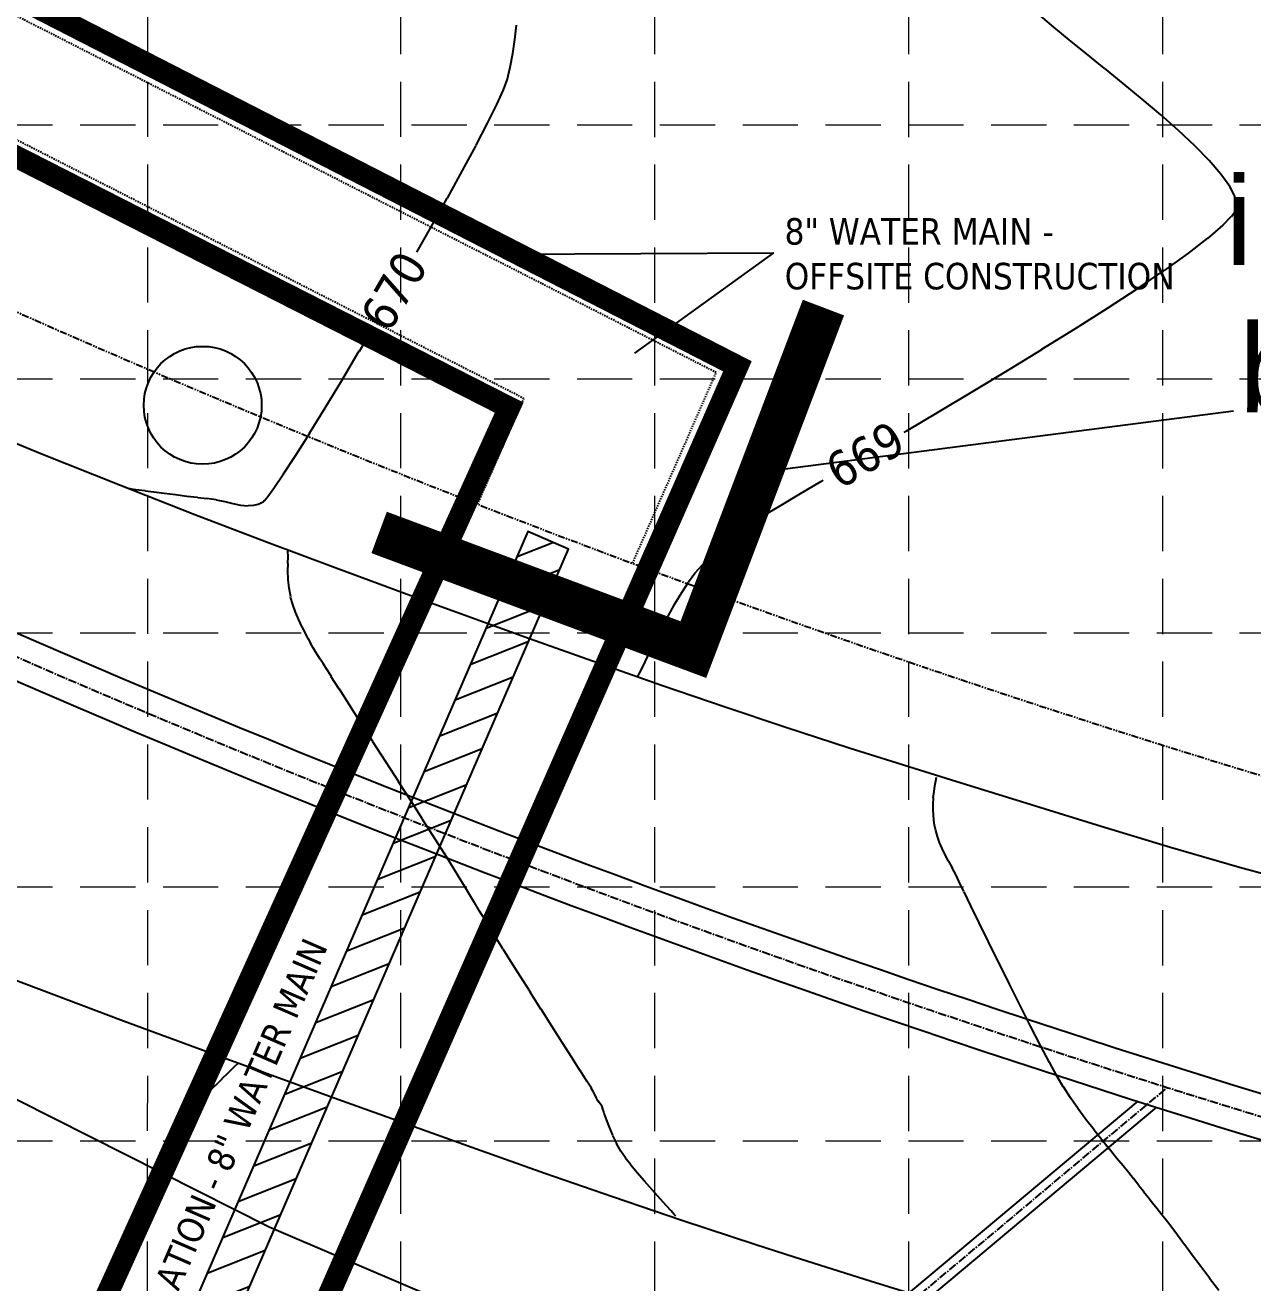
# Model space of a CAD drawing. Header units: inches. Extents: x 6967 to 7890, y 13663 to 15138.
# Drawn here: x 7256.6 to 7367.8, y 14410.6 to 14524.5 of the extents above; entities that cross this region are included whole.
import ezdxf

# ---------------------------------------------------------------- set-up
doc = ezdxf.new("R2010")
doc.units = ezdxf.units.IN
doc.header["$MEASUREMENT"] = 0
for name, pattern in [('CENTER2', [1.125, 0.75, -0.125, 0.125, -0.125]), ('DASHED', [0.75, 0.5, -0.25]), ('HIDDEN', [0.375, 0.25, -0.125]), ('xGWI003pt$0$HIDDEN2', [0.1875, 0.125, -0.0625]), ('xGWI003pt$0$PHANTOM2', [1.25, 0.625, -0.125, 0.125, -0.125, 0.125, -0.125])]:
    doc.linetypes.add(name, pattern=pattern)
for name, color, linetype in [('EC', 35, 'Continuous'), ('GRID', 254, 'HIDDEN'), ('LIMITS OF DISTURBANCE', 1, 'HIDDEN'), ('PROP-SAN-TXT', 7, 'Continuous'), ('SILT FENCE', 200, 'Continuous'), ('V-ROAD-BACK-P', 2, 'Continuous'), ('V-STRM-CNTR-E', 11, 'CENTER2'), ('V-STRM-UNDR-E', 15, 'Continuous'), ('xGWI003pt$0$C-EASE-WATR-N', 2, 'xGWI003pt$0$HIDDEN2'), ('xGWI003pt$0$ROW', 3, 'xGWI003pt$0$PHANTOM2'), ('XGWI003WS$0$C-UTIL-BORE-N', 6, 'Continuous')]:
    doc.layers.add(name, color=color, linetype=linetype)
doc.styles.add('L60', font='TAHOMA.TTF', dxfattribs={"height": 2.4})
doc.styles.add('L80', font='TAHOMA.TTF', dxfattribs={"height": 3.2})
doc.styles.get("Standard").update_dxf_attribs({"font": 'ARIAL.TTF'})

msp = doc.modelspace()

# ---------------------------------------------------------------- hatches: boundary and pattern name
at = {"layer": 'XGWI003WS$0$C-UTIL-BORE-N'}
h = msp.add_hatch(dxfattribs=at)
h.set_pattern_fill('ANSI31', color=256, scale=20, angle=-23.3952, style=0)
h.set_pattern_definition([(21.604805, (-5524.6188, 4325.7962), (-0.9205063, 2.32436403), [])])
h.paths.add_polyline_path([(7262.15, 14376.15), (7305.81, 14477.08), (7302.14, 14478.66), (7258.33, 14377.39)])

# ---------------------------------------------------------------- linework, layer by layer
at = {"layer": 'defpoints'}
msp.add_circle((7272.68, 14490.1), 5.34, dxfattribs=at)
at = {"layer": 'EC', "color": 35, "extrusion": (0.649396, 0.76045, 0), "elevation": 15817.95}
msp.add_lwpolyline([(3842.93, 669), (3844.5, 669)], dxfattribs=at)
at = {"layer": 'EC', "color": 35, "extrusion": (0.994913, -0.10074, 0), "elevation": 5800.75}
msp.add_lwpolyline([(15184.83, 670), (15186.14, 670)], dxfattribs=at)
at = {"layer": 'EC', "color": 35, "extrusion": (-0.635442, -0.772148, 0), "elevation": -15885.3}
msp.add_lwpolyline([(-3552.48, 669), (-3554.28, 669)], dxfattribs=at)
at = {"layer": 'EC', "color": 35, "extrusion": (0.989562, -0.144107, 0), "elevation": 5131.86}
msp.add_lwpolyline([(15422.46, 670), (15423.74, 670)], dxfattribs=at)
at = {"layer": 'EC', "color": 35, "extrusion": (0.628898, 0.777488, 0), "elevation": 15914.74}
msp.add_lwpolyline([(3416.19, 669), (3418.18, 669)], dxfattribs=at)
at = {"layer": 'EC', "color": 35, "extrusion": (0.982112, -0.188297, 0), "elevation": 4435.74}
msp.add_lwpolyline([(15635.65, 670), (15636.89, 670)], dxfattribs=at)
at = {"layer": 'EC', "color": 35, "extrusion": (-0.62747, -0.778641, 0), "elevation": -15920.98}
msp.add_lwpolyline([(-3384.87, 669), (-3386.99, 669)], dxfattribs=at)
at = {"layer": 'EC', "color": 35, "extrusion": (0.972073, -0.234681, 0), "elevation": 3688.92}
msp.add_lwpolyline([(15827.29, 670), (15828.49, 670)], dxfattribs=at)
at = {"layer": 'EC', "color": 35}
for points, elevation in [([(7356.05, 14519.25), (7354.34, 14520.63)], 669), ([(7298.49, 14515.65), (7299.33, 14517.35)], 670), ([(7296.21, 14511.35), (7297.44, 14513.64)], 670), ([(7366.12, 14509.1), (7365.7, 14509.91)], 669), ([(7361.94, 14503.85), (7363.72, 14505.22)], 669), ([(7359.78, 14502.32), (7361.94, 14503.85)], 669), ([(7345.58, 14493.26), (7348.69, 14495.16)], 669), ([(7283.77, 14489.86), (7285.28, 14492.35)], 670), ([(7342.46, 14491.38), (7345.58, 14493.26)], 669), ([(7281.11, 14485.58), (7282.37, 14487.58)], 670), ([(7280.01, 14483.89), (7281.11, 14485.58)], 670), ([(7326.66, 14482.02), (7328.66, 14483.2)], 669), ([(7266.24, 14482.54), (7266.4, 14482.52)], 670), ([(7266.4, 14482.52), (7266.63, 14482.49)], 670), ([(7266.63, 14482.49), (7266.9, 14482.45)], 670), ([(7267.47, 14482.37), (7268.26, 14482.27)], 670), ([(7278.59, 14481.85), (7279.13, 14482.59)], 670), ([(7273.07, 14481.68), (7273.9, 14481.56)], 670), ([(7274.68, 14481.39), (7275.41, 14481.21)], 670), ([(7275.41, 14481.21), (7276.11, 14481.07)], 670), ([(7276.11, 14481.07), (7276.79, 14481.01)], 670), ([(7277.32, 14481.06), (7277.71, 14481.16)], 670), ([(7278.1, 14481.33), (7278.15, 14481.36)], 670), ([(7278.15, 14481.36), (7278.29, 14481.5)], 670), ([(7323.9, 14480.35), (7325.06, 14481.06)], 669), ([(7321.71, 14478.81), (7322.45, 14479.34)], 669), ([(7319.75, 14477.36), (7320.37, 14477.84)], 669), ([(7280.41, 14476.4), (7280.4, 14476.88)], 669), ([(7280.5, 14473.55), (7280.43, 14474.34)], 669), ([(7280.65, 14472.75), (7280.5, 14473.55)], 669), ([(7315.44, 14472.12), (7316.06, 14473.16)], 669), ([(7281.1, 14471.36), (7280.85, 14472.06)], 669), ([(7314.84, 14471.02), (7315.44, 14472.12)], 669), ([(7281.39, 14470.67), (7281.1, 14471.36)], 669), ([(7282.26, 14468.94), (7281.99, 14469.44)], 669), ([(7282.68, 14468.14), (7282.46, 14468.55)], 669), ([(7313.19, 14467.79), (7313.7, 14468.81)], 669), ([(7283.1, 14467.46), (7282.89, 14467.79)], 669), ([(7283.83, 14466.32), (7283.58, 14466.72)], 669), ([(7312.44, 14466.24), (7312.75, 14466.87)], 669), ([(7285.96, 14463), (7285.06, 14464.4)], 669), ([(7289.26, 14457.83), (7288.1, 14459.64)], 669), ([(7290.43, 14456), (7289.26, 14457.83)], 669), ([(7339, 14455.64), (7339.08, 14456.09)], 668), ([(7338.85, 14454.56), (7338.92, 14455.12)], 668), ([(7293.52, 14451.16), (7292.6, 14452.6)], 669), ([(7339.08, 14451.59), (7338.97, 14452.09)], 668), ([(7339.22, 14451.06), (7339.08, 14451.59)], 668), ([(7294.81, 14449.12), (7294.27, 14449.98)], 669), ([(7295.39, 14448.19), (7294.81, 14449.12)], 669), ([(7340.91, 14447.55), (7340.57, 14448.22)], 668), ([(7296.39, 14446.56), (7295.91, 14447.34)], 669), ([(7342.26, 14444.79), (7341.64, 14446.06)], 668), ([(7297.75, 14444.31), (7297.29, 14445.07)], 669), ([(7298.23, 14443.53), (7297.75, 14444.31)], 669), ([(7300.59, 14439.74), (7299.88, 14440.87)], 669), ([(7301.43, 14438.41), (7300.59, 14439.74)], 669), ([(7345.74, 14437.7), (7344.78, 14439.64)], 668), ([(7305.24, 14432.4), (7304.3, 14433.89)], 669), ([(7275.51, 14430.16), (7275.91, 14430.56)], 670), ([(7350.06, 14429.33), (7349.36, 14430.61)], 668), ([(7273.19, 14427.88), (7273.83, 14428.53)], 670), ([(7350.62, 14428.39), (7350.06, 14429.33)], 668), ([(7308.22, 14427.65), (7308.05, 14427.97)], 669), ([(7308.36, 14427.36), (7308.22, 14427.65)], 669), ([(7308.48, 14427.13), (7308.36, 14427.36)], 669), ([(7271.39, 14425.87), (7271.94, 14426.54)], 670), ([(7308.71, 14426.83), (7308.6, 14426.96)], 669), ([(7308.82, 14426.66), (7308.71, 14426.83)], 669), ([(7309.05, 14426.03), (7308.9, 14426.45)], 669), ([(7270.29, 14424.31), (7270.82, 14425.1)], 670), ([(7269.81, 14423.54), (7270.29, 14424.31)], 670), ([(7310.55, 14422.57), (7310.17, 14423.26)], 669), ([(7354.8, 14422.73), (7354.11, 14423.59)], 668), ([(7268.43, 14421.16), (7268.55, 14421.35)], 670), ([(7312.04, 14420.6), (7311.46, 14421.31)], 669), ([(7312.69, 14419.84), (7312.04, 14420.6)], 669), ([(7356.97, 14420.07), (7356.55, 14420.6)], 668), ([(7358.31, 14418.37), (7357.9, 14418.89)], 668), ([(7315.11, 14417.15), (7314.68, 14417.62)], 669), ([(7360.97, 14414.95), (7360.45, 14415.65)], 668), ([(7361.59, 14414.1), (7360.97, 14414.95)], 668)]:
    msp.add_lwpolyline(points, dxfattribs=dict(at, elevation=elevation))
at = {"layer": 'EC', "color": 35, "extrusion": (0.939612, -0.342242, 0), "elevation": 1890.2}
msp.add_lwpolyline([(16140.25, 670), (16141.2, 670)], dxfattribs=at)
at = {"layer": 'EC', "color": 35, "extrusion": (0.910766, -0.412924, 0), "elevation": 653.42}
msp.add_lwpolyline([(16235.97, 670), (16237.42, 670)], dxfattribs=at)
at = {"layer": 'EC', "color": 35, "extrusion": (-0.636653, -0.77115, 0), "elevation": -15879.77}
msp.add_lwpolyline([(-3568.88, 669), (-3571.11, 669)], dxfattribs=at)
at = {"layer": 'EC', "color": 35, "extrusion": (-0.647174, -0.762342, 0), "elevation": -15829.31}
msp.add_lwpolyline([(-3784.21, 669), (-3786.42, 669)], dxfattribs=at)
at = {"layer": 'EC', "color": 35, "extrusion": (0.662418, 0.749134, 0), "elevation": 15749.76}
msp.add_lwpolyline([(4100.57, 669), (4102.71, 669)], dxfattribs=at)
at = {"layer": 'EC', "color": 35, "extrusion": (0.886913, -0.461936, 0), "elevation": -232.18}
msp.add_lwpolyline([(16243.29, 670), (16245.56, 670)], dxfattribs=at)
at = {"layer": 'EC', "color": 35, "extrusion": (-0.683715, -0.729749, 0), "elevation": -15625.15}
msp.add_lwpolyline([(-4550.37, 669), (-4552.39, 669)], dxfattribs=at)
at = {"layer": 'EC', "color": 35, "extrusion": (0.713333, 0.700825, 0), "elevation": 15423.43}
msp.add_lwpolyline([(5191.33, 669), (5193.18, 669)], dxfattribs=at)
at = {"layer": 'EC', "color": 35, "extrusion": (0.755035, 0.655684, 0), "elevation": 15075.42}
msp.add_lwpolyline([(6127.3, 669), (6128.94, 669)], dxfattribs=at)
at = {"layer": 'EC', "color": 35, "extrusion": (0.8761, -0.482129, 0), "elevation": -604.13}
msp.add_lwpolyline([(16228.26, 670), (16231.11, 670)], dxfattribs=at)
at = {"layer": 'EC', "color": 35, "extrusion": (0.81475, 0.579812, 0), "elevation": 14414.23}
msp.add_lwpolyline([(7551.23, 669), (7552.61, 669)], dxfattribs=at)
at = {"layer": 'EC', "color": 35, "extrusion": (0.87242, -0.488757, 0), "elevation": -727.14}
msp.add_lwpolyline([(16220.16, 670), (16223.21, 670)], dxfattribs=at)
at = {"layer": 'EC', "color": 35, "extrusion": (0.957017, 0.290031, 0), "elevation": 11257.59}
msp.add_lwpolyline([(11748.48, 669), (11749.06, 669)], dxfattribs=at)
at = {"layer": 'EC', "color": 35, "extrusion": (0.994614, 0.103646, 0), "elevation": 8830.36}
msp.add_lwpolyline([(13666.59, 669), (13666.93, 669)], dxfattribs=at)
at = {"layer": 'EC', "color": 35, "extrusion": (0.999114, -0.042079, 0), "elevation": 6749.3}
msp.add_lwpolyline([(14805.18, 669), (14805.34, 669)], dxfattribs=at)
at = {"layer": 'EC', "color": 35, "extrusion": (0.723859, -0.689947, 0), "elevation": -4677.37}
msp.add_lwpolyline([(15582.12, 669), (15583.2, 669)], dxfattribs=at)
at = {"layer": 'EC', "color": 35, "extrusion": (0.818961, -0.57385, 0), "elevation": -2292.61}
msp.add_lwpolyline([(16107.7, 669), (16108.29, 669)], dxfattribs=at)
at = {"layer": 'EC', "color": 35, "extrusion": (0.920506, -0.390729, 0), "elevation": 1112.04}
msp.add_lwpolyline([(16232.57, 669), (16232.87, 669)], dxfattribs=at)
at = {"layer": 'EC', "color": 35, "extrusion": (0.982231, -0.187674, 0), "elevation": 4512.64}
msp.add_lwpolyline([(15632.62, 669), (15632.74, 669)], dxfattribs=at)
at = {"layer": 'EC', "color": 35, "extrusion": (0.869308, -0.494271, 0), "elevation": -829.83}
msp.add_lwpolyline([(16212.67, 670), (16215.23, 670)], dxfattribs=at)
at = {"layer": 'EC', "color": 35, "extrusion": (0.653498, -0.756928, 0), "elevation": -6167.23}
msp.add_lwpolyline([(15052.94, 669), (15054.75, 669)], dxfattribs=at)
at = {"layer": 'EC', "color": 35, "extrusion": (0.56049, -0.828161, 0), "elevation": -7885.18}
msp.add_lwpolyline([(14220.52, 669), (14223.49, 669)], dxfattribs=at)
at = {"layer": 'EC', "color": 35, "extrusion": (0.546611, -0.837387, 0), "elevation": -8121.07}
msp.add_lwpolyline([(14083.91, 669), (14087.14, 669)], dxfattribs=at)
at = {"layer": 'EC', "color": 35, "extrusion": (0.536236, -0.844068, 0), "elevation": -8294.24}
msp.add_lwpolyline([(13979.19, 669), (13982.63, 669)], dxfattribs=at)
at = {"layer": 'EC', "color": 35, "extrusion": (-0.528271, 0.849076, 0), "elevation": 8425.4}
msp.add_lwpolyline([(-13896.97, 669), (-13900.54, 669)], dxfattribs=at)
at = {"layer": 'EC', "color": 35, "extrusion": (0.861271, -0.508146, 0), "elevation": -1089.61}
msp.add_lwpolyline([(16186.93, 670), (16188.77, 670)], dxfattribs=at)
at = {"layer": 'EC', "color": 35, "extrusion": (0.858488, -0.512833, 0), "elevation": -1177.84}
msp.add_lwpolyline([(16177.65, 670), (16180.75, 670)], dxfattribs=at)
at = {"layer": 'EC', "color": 35, "extrusion": (0.513356, -0.858175, 0), "elevation": -8666.84}
msp.add_lwpolyline([(13736.78, 669), (13740.36, 669)], dxfattribs=at)
at = {"layer": 'EC', "color": 35, "extrusion": (0.851546, -0.524281, 0), "elevation": -1394.29}
msp.add_lwpolyline([(16154.84, 670), (16157.52, 670)], dxfattribs=at)
at = {"layer": 'EC', "color": 35, "extrusion": (0.51047, -0.859896, 0), "elevation": -8712.96}
msp.add_lwpolyline([(13704.11, 669), (13707.57, 669)], dxfattribs=at)
at = {"layer": 'EC', "color": 35, "extrusion": (0.508446, -0.861094, 0), "elevation": -8745.16}
msp.add_lwpolyline([(13683.35, 669), (13683.58, 669)], dxfattribs=at)
at = {"layer": 'EC', "color": 35, "extrusion": (0.827288, -0.561778, 0), "elevation": -2114.07}
msp.add_lwpolyline([(16070.52, 670), (16072.1, 670)], dxfattribs=at)
at = {"layer": 'EC', "color": 35, "extrusion": (0.50727, -0.861787, 0), "elevation": -8763.82}
msp.add_lwpolyline([(13662.64, 669), (13662.9, 669)], dxfattribs=at)
at = {"layer": 'EC', "color": 35, "extrusion": (-0.12974, -0.991548, 0), "elevation": -15302.85}
msp.add_lwpolyline([(5325.59, 670), (5325.64, 670)], dxfattribs=at)
at = {"layer": 'EC', "color": 35, "extrusion": (-0.129696, -0.991554, 0), "elevation": -15302.62}
msp.add_lwpolyline([(5326.32, 670), (5326.41, 670)], dxfattribs=at)
at = {"layer": 'EC', "color": 35, "extrusion": (-0.12939, -0.991594, 0), "elevation": -15300.97}
msp.add_lwpolyline([(5331.14, 670), (5331.27, 670)], dxfattribs=at)
at = {"layer": 'EC', "color": 35, "extrusion": (-0.133341, -0.99107, 0), "elevation": -15322.1}
msp.add_lwpolyline([(5270.91, 670), (5271.48, 670)], dxfattribs=at)
at = {"layer": 'EC', "color": 35, "extrusion": (-0.130089, -0.991502, 0), "elevation": -15304.72}
msp.add_lwpolyline([(5322.51, 670), (5323.46, 670)], dxfattribs=at)
at = {"layer": 'EC', "color": 35, "extrusion": (-0.127141, -0.991885, 0), "elevation": -15288.83}
msp.add_lwpolyline([(5368.92, 670), (5369.96, 670)], dxfattribs=at)
at = {"layer": 'EC', "color": 35, "extrusion": (-0.122895, -0.99242, 0), "elevation": -15265.71}
msp.add_lwpolyline([(5435.34, 670), (5436.38, 670)], dxfattribs=at)
at = {"layer": 'EC', "color": 35, "extrusion": (-0.512784, 0.858518, 0), "elevation": 8676.07}
msp.add_lwpolyline([(-13714.35, 669), (-13716.22, 669)], dxfattribs=at)
at = {"layer": 'EC', "color": 35, "extrusion": (-0.116451, -0.993196, 0), "elevation": -15230.1}
msp.add_lwpolyline([(5535.35, 670), (5536.33, 670)], dxfattribs=at)
at = {"layer": 'EC', "color": 35, "extrusion": (-0.105673, -0.994401, 0), "elevation": -15169.16}
msp.add_lwpolyline([(5701.18, 670), (5702.03, 670)], dxfattribs=at)
at = {"layer": 'EC', "color": 35, "extrusion": (-0.216616, -0.976257, 0), "elevation": -15713.36}
msp.add_lwpolyline([(3964.26, 670), (3965.05, 670)], dxfattribs=at)
at = {"layer": 'EC', "color": 35, "extrusion": (0.08431, -0.99644, 0), "elevation": -13815.95}
msp.add_lwpolyline([(8471.78, 670), (8472.31, 670)], dxfattribs=at)
at = {"layer": 'EC', "color": 35, "extrusion": (0.373095, -0.927793, 0), "elevation": -10720.24}
msp.add_lwpolyline([(12155.06, 670), (12155.34, 670)], dxfattribs=at)
at = {"layer": 'EC', "color": 35, "extrusion": (0.445168, -0.895447, 0), "elevation": -9727.29}
msp.add_lwpolyline([(12963.62, 670), (12963.77, 670)], dxfattribs=at)
at = {"layer": 'EC', "color": 35, "extrusion": (0.766125, -0.642692, 0), "elevation": -3731.06}
msp.add_lwpolyline([(15772.33, 670), (15772.79, 670)], dxfattribs=at)
at = {"layer": 'EC', "color": 35, "extrusion": (-0.58971, 0.807615, 0), "elevation": 7375.62}
msp.add_lwpolyline([(-14452.33, 669), (-14453.32, 669)], dxfattribs=at)
at = {"layer": 'EC', "color": 35, "extrusion": (0.551401, -0.83424, 0), "elevation": -8041.69}
msp.add_lwpolyline([(14093.6, 669), (14094.37, 669)], dxfattribs=at)
at = {"layer": 'EC', "color": 35, "extrusion": (0.580609, -0.814183, 0), "elevation": -7537.35}
msp.add_lwpolyline([(14366.89, 669), (14367.74, 669)], dxfattribs=at)
at = {"layer": 'EC', "color": 35, "extrusion": (-0.645216, 0.764, 0), "elevation": 6337.88}
msp.add_lwpolyline([(-14932.51, 669), (-14933.31, 669)], dxfattribs=at)
at = {"layer": 'EC', "color": 35, "extrusion": (0.591488, -0.806314, 0), "elevation": -7343.78}
msp.add_lwpolyline([(14465.99, 669), (14466.79, 669)], dxfattribs=at)
at = {"layer": 'EC', "color": 35, "extrusion": (0.99992, -0.012631, 0), "elevation": 7096.98}
msp.add_lwpolyline([(14566.59, 669), (14567.2, 669)], dxfattribs=at)
at = {"layer": 'EC', "color": 35, "extrusion": (0.72059, -0.693361, 0), "elevation": -4763.63}
msp.add_lwpolyline([(15504.95, 669), (15505.84, 669)], dxfattribs=at)
at = {"layer": 'EC', "color": 35, "extrusion": (0.682356, -0.73102, 0), "elevation": -5588.61}
msp.add_lwpolyline([(15227.96, 669), (15228.79, 669)], dxfattribs=at)
at = {"layer": 'EC', "color": 35, "extrusion": (0.999995, -0.003142, 0), "elevation": 7234.89}
msp.add_lwpolyline([(14497.9, 669), (14498.59, 669)], dxfattribs=at)
at = {"layer": 'EC', "color": 35, "extrusion": (0.99945, 0.033163, 0), "elevation": 7756.43}
msp.add_lwpolyline([(14224.94, 669), (14225.7, 669)], dxfattribs=at)
at = {"layer": 'EC', "color": 35, "extrusion": (0.756193, -0.654348, 0), "elevation": -3938.36}
msp.add_lwpolyline([(15733.86, 669), (15734.84, 669)], dxfattribs=at)
at = {"layer": 'EC', "color": 35, "extrusion": (0.837194, -0.546906, 0), "elevation": -1790.49}
msp.add_lwpolyline([(16118.04, 669), (16119.16, 669)], dxfattribs=at)
at = {"layer": 'EC', "color": 35, "extrusion": (0.799931, -0.600092, 0), "elevation": -2832.97}
msp.add_lwpolyline([(15968.96, 669), (15969.95, 669)], dxfattribs=at)
at = {"layer": 'EC', "color": 35, "extrusion": (0.961162, 0.275986, 0), "elevation": 10992.15}
msp.add_lwpolyline([(11900.58, 669), (11901.29, 669)], dxfattribs=at)
at = {"layer": 'EC', "color": 35, "extrusion": (0.904335, 0.426824, 0), "elevation": 12761.25}
msp.add_lwpolyline([(9977.74, 669), (9978.45, 669)], dxfattribs=at)
at = {"layer": 'EC', "color": 35, "extrusion": (0.88539, -0.464848, 0), "elevation": -250.34}
msp.add_lwpolyline([(16211.53, 669), (16212.79, 669)], dxfattribs=at)
at = {"layer": 'EC', "color": 35, "extrusion": (0.892871, 0.450313, 0), "elevation": 13017.66}
msp.add_lwpolyline([(9640.16, 669), (9640.81, 669)], dxfattribs=at)
at = {"layer": 'EC', "color": 35, "extrusion": (0.892481, -0.451086, 0), "elevation": 0.66}
msp.add_lwpolyline([(16212.24, 669), (16213.46, 669)], dxfattribs=at)
at = {"layer": 'EC', "color": 35, "extrusion": (0.884878, 0.465822, 0), "elevation": 13183.87}
msp.add_lwpolyline([(9410.58, 669), (9411.02, 669)], dxfattribs=at)
at = {"layer": 'EC', "color": 35, "extrusion": (0.859956, 0.510368, 0), "elevation": 13646.87}
msp.add_lwpolyline([(8724.7, 669), (8725.11, 669)], dxfattribs=at)
at = {"layer": 'EC', "color": 35, "extrusion": (0.838818, 0.544411, 0), "elevation": 13985.45}
msp.add_lwpolyline([(8170.16, 669), (8170.57, 669)], dxfattribs=at)
at = {"layer": 'EC', "color": 35, "extrusion": (0.843873, 0.536543, 0), "elevation": 13908.43}
msp.add_lwpolyline([(8300.11, 669), (8300.59, 669)], dxfattribs=at)
at = {"layer": 'EC', "color": 35, "extrusion": (0.899503, -0.436915, 0), "elevation": 257.04}
msp.add_lwpolyline([(16208.04, 669), (16209.06, 669)], dxfattribs=at)
at = {"layer": 'EC', "color": 35, "extrusion": (0.84291, 0.538054, 0), "elevation": 13923.28}
msp.add_lwpolyline([(8273.78, 669), (8274.72, 669)], dxfattribs=at)
at = {"layer": 'EC', "color": 35, "extrusion": (0.896896, -0.442241, 0), "elevation": 160.93}
msp.add_lwpolyline([(16208.14, 669), (16208.58, 669)], dxfattribs=at)
at = {"layer": 'EC', "color": 35, "extrusion": (0.842497, 0.538701, 0), "elevation": 13929.62}
msp.add_lwpolyline([(8261.75, 669), (8263.09, 669)], dxfattribs=at)
at = {"layer": 'EC', "color": 35, "extrusion": (0.888778, -0.458338, 0), "elevation": -131.29}
msp.add_lwpolyline([(16208.04, 669), (16208.15, 669)], dxfattribs=at)
at = {"layer": 'EC', "color": 35, "extrusion": (0.892835, -0.450383, 0), "elevation": 13.46}
msp.add_lwpolyline([(16208.68, 669), (16208.93, 669)], dxfattribs=at)
at = {"layer": 'EC', "color": 35, "extrusion": (0.842304, 0.539002, 0), "elevation": 13932.58}
msp.add_lwpolyline([(8253.19, 669), (8255.1, 669)], dxfattribs=at)
at = {"layer": 'EC', "color": 35, "extrusion": (0.84233, 0.538962, 0), "elevation": 13932.18}
msp.add_lwpolyline([(8251.79, 669), (8253.86, 669)], dxfattribs=at)
at = {"layer": 'EC', "color": 35, "extrusion": (0.842757, 0.538294, 0), "elevation": 13925.64}
msp.add_lwpolyline([(8256.42, 669), (8258.51, 669)], dxfattribs=at)
at = {"layer": 'EC', "color": 35, "extrusion": (0.987832, -0.155525, 0), "elevation": 5001.5}
msp.add_lwpolyline([(15421.6, 668), (15421.95, 668)], dxfattribs=at)
at = {"layer": 'EC', "color": 35, "extrusion": (0.987735, -0.156138, 0), "elevation": 4991.91}
msp.add_lwpolyline([(15423.72, 668), (15424.24, 668)], dxfattribs=at)
at = {"layer": 'EC', "color": 35, "extrusion": (0.843071, 0.537802, 0), "elevation": 13920.82}
msp.add_lwpolyline([(8262.61, 669), (8264.55, 669)], dxfattribs=at)
at = {"layer": 'EC', "color": 35, "extrusion": (0.999197, -0.040069, 0), "elevation": 6753.78}
msp.add_lwpolyline([(14736.42, 668), (14737.01, 668)], dxfattribs=at)
at = {"layer": 'EC', "color": 35, "extrusion": (0.999869, 0.016204, 0), "elevation": 7572.08}
msp.add_lwpolyline([(14332.67, 668), (14333.15, 668)], dxfattribs=at)
at = {"layer": 'EC', "color": 35, "extrusion": (0.998872, 0.047491, 0), "elevation": 8016.97}
msp.add_lwpolyline([(14088.18, 668), (14088.65, 668)], dxfattribs=at)
at = {"layer": 'EC', "color": 35, "extrusion": (0.995719, 0.092431, 0), "elevation": 8643.35}
msp.add_lwpolyline([(13712.35, 668), (13712.81, 668)], dxfattribs=at)
at = {"layer": 'EC', "color": 35, "extrusion": (0.989148, 0.146921, 0), "elevation": 9382.64}
msp.add_lwpolyline([(13217.01, 668), (13217.49, 668)], dxfattribs=at)
at = {"layer": 'EC', "color": 35, "extrusion": (0.844394, 0.535722, 0), "elevation": 13900.41}
msp.add_lwpolyline([(8293.78, 669), (8295.18, 669)], dxfattribs=at)
at = {"layer": 'EC', "color": 35, "extrusion": (0.943362, 0.331766, 0), "elevation": 11717.92}
msp.add_lwpolyline([(11197.09, 668), (11197.67, 668)], dxfattribs=at)
at = {"layer": 'EC', "color": 35, "extrusion": (0.915058, 0.403322, 0), "elevation": 12544.2}
msp.add_lwpolyline([(10262.31, 668), (10262.91, 668)], dxfattribs=at)
at = {"layer": 'EC', "color": 35, "extrusion": (0.893698, 0.448668, 0), "elevation": 13042.68}
msp.add_lwpolyline([(9620.22, 668), (9620.84, 668)], dxfattribs=at)
at = {"layer": 'EC', "color": 35, "extrusion": (0.882587, 0.47015, 0), "elevation": 13271.51}
msp.add_lwpolyline([(9301.34, 668), (9301.99, 668)], dxfattribs=at)
at = {"layer": 'EC', "color": 35, "extrusion": (0.851184, 0.524867, 0), "elevation": 13793.1}
msp.add_lwpolyline([(8467.96, 669), (8468.96, 669)], dxfattribs=at)
at = {"layer": 'EC', "color": 35, "extrusion": (0.882002, 0.471246, 0), "elevation": 13283.06}
msp.add_lwpolyline([(9284.13, 668), (9284.83, 668)], dxfattribs=at)
at = {"layer": 'EC', "color": 35, "extrusion": (0.898557, 0.438857, 0), "elevation": 12936.63}
msp.add_lwpolyline([(9759.73, 668), (9760.34, 668)], dxfattribs=at)
at = {"layer": 'EC', "color": 35, "extrusion": (0.899467, 0.436988, 0), "elevation": 12916.31}
msp.add_lwpolyline([(9785.56, 668), (9786.61, 668)], dxfattribs=at)
at = {"layer": 'EC', "color": 35, "extrusion": (0.854526, 0.519408, 0), "elevation": 13738.61}
msp.add_lwpolyline([(8554.29, 669), (8555.17, 669)], dxfattribs=at)
at = {"layer": 'EC', "color": 35, "extrusion": (0.855108, 0.51845, 0), "elevation": 13729.02}
msp.add_lwpolyline([(8568.8, 669), (8569.67, 669)], dxfattribs=at)
at = {"layer": 'EC', "color": 35, "extrusion": (0.898926, 0.4381, 0), "elevation": 12928.41}
msp.add_lwpolyline([(9766.44, 668), (9768.15, 668)], dxfattribs=at)
at = {"layer": 'EC', "color": 35, "extrusion": (0.851924, 0.523665, 0), "elevation": 13781.11}
msp.add_lwpolyline([(8481.98, 669), (8482.97, 669)], dxfattribs=at)
at = {"layer": 'EC', "color": 35, "extrusion": (0.898223, 0.439539, 0), "elevation": 12944.04}
msp.add_lwpolyline([(9743.79, 668), (9745.72, 668)], dxfattribs=at)
at = {"layer": 'EC', "color": 35, "extrusion": (0.849795, 0.527113, 0), "elevation": 13815.37}
msp.add_lwpolyline([(8424.96, 669), (8426.05, 669)], dxfattribs=at)
at = {"layer": 'EC', "color": 35, "extrusion": (0.847387, 0.530975, 0), "elevation": 13853.57}
msp.add_lwpolyline([(8360.96, 669), (8362, 669)], dxfattribs=at)
at = {"layer": 'EC', "color": 35, "extrusion": (0.897274, 0.441474, 0), "elevation": 12965}
msp.add_lwpolyline([(9713.78, 668), (9715.87, 668)], dxfattribs=at)
at = {"layer": 'EC', "color": 35, "extrusion": (0.844666, 0.535293, 0), "elevation": 13896.06}
msp.add_lwpolyline([(8285.51, 669), (8287.24, 669)], dxfattribs=at)
at = {"layer": 'EC', "color": 35, "extrusion": (0.894388, 0.447291, 0), "elevation": 13027.8}
msp.add_lwpolyline([(9625.06, 668), (9627.22, 668)], dxfattribs=at)
at = {"layer": 'EC', "color": 35, "extrusion": (0.844379, 0.535746, 0), "elevation": 13900.49}
msp.add_lwpolyline([(8276.25, 669), (8278.06, 669)], dxfattribs=at)
at = {"layer": 'EC', "color": 35, "extrusion": (0.844213, 0.536008, 0), "elevation": 13903.07}
msp.add_lwpolyline([(8270.1, 669), (8271.92, 669)], dxfattribs=at)
at = {"layer": 'EC', "color": 35, "extrusion": (0.892172, 0.451697, 0), "elevation": 13075.11}
msp.add_lwpolyline([(9558.59, 668), (9560.69, 668)], dxfattribs=at)
at = {"layer": 'EC', "color": 35, "extrusion": (0.889049, 0.457811, 0), "elevation": 13140.42}
msp.add_lwpolyline([(9466.64, 668), (9468.6, 668)], dxfattribs=at)
at = {"layer": 'EC', "color": 35, "extrusion": (0.844173, 0.53607, 0), "elevation": 13903.67}
msp.add_lwpolyline([(8265.71, 669), (8267.33, 669)], dxfattribs=at)
at = {"layer": 'EC', "color": 35, "extrusion": (0.884365, 0.466797, 0), "elevation": 13235.68}
msp.add_lwpolyline([(9331.26, 668), (9333, 668)], dxfattribs=at)
at = {"layer": 'EC', "color": 35, "extrusion": (0.844337, 0.535812, 0), "elevation": 13901.15}
msp.add_lwpolyline([(8268.55, 669), (8269.96, 669)], dxfattribs=at)
at = {"layer": 'EC', "color": 35, "extrusion": (-0.695193, 0.718823, 0), "elevation": 5314.85}
msp.add_lwpolyline([(-15260.07, 670), (-15260.86, 670)], dxfattribs=at)
at = {"layer": 'EC', "color": 35, "extrusion": (-0.697068, 0.717005, 0), "elevation": 5274.98}
msp.add_lwpolyline([(-15274.69, 670), (-15275.38, 670)], dxfattribs=at)
at = {"layer": 'EC', "color": 35, "extrusion": (0.844741, 0.535175, 0), "elevation": 13894.91}
msp.add_lwpolyline([(8277.91, 669), (8279.04, 669)], dxfattribs=at)
at = {"layer": 'EC', "color": 35, "extrusion": (0.699587, -0.714547, 0), "elevation": -5221.18}
msp.add_lwpolyline([(15291.51, 670), (15292.37, 670)], dxfattribs=at)
at = {"layer": 'EC', "color": 35, "extrusion": (0.845768, 0.533551, 0), "elevation": 13878.98}
msp.add_lwpolyline([(8303.83, 669), (8304.59, 669)], dxfattribs=at)
at = {"layer": 'EC', "color": 35, "extrusion": (0.837051, 0.547125, 0), "elevation": 14046.98}
msp.add_lwpolyline([(8054.4, 668), (8055.58, 668)], dxfattribs=at)
at = {"layer": 'EC', "color": 35, "extrusion": (0.7236, -0.690219, 0), "elevation": -4695.52}
msp.add_lwpolyline([(15459.19, 670), (15460.12, 670)], dxfattribs=at)
at = {"layer": 'EC', "color": 35, "extrusion": (0.850061, 0.526685, 0), "elevation": 13811.28}
msp.add_lwpolyline([(8415.61, 669), (8415.95, 669)], dxfattribs=at)
at = {"layer": 'EC', "color": 35, "extrusion": (0.819679, 0.572822, 0), "elevation": 14290.02}
msp.add_lwpolyline([(7613.67, 668), (7614.88, 668)], dxfattribs=at)
at = {"layer": 'EC', "color": 35, "extrusion": (0.743846, -0.668351, 0), "elevation": -4232.78}
msp.add_lwpolyline([(15591.34, 670), (15592.25, 670)], dxfattribs=at)
at = {"layer": 'EC', "color": 35, "extrusion": (0.816595, 0.577211, 0), "elevation": 14295.57}
msp.add_lwpolyline([(7562.38, 669), (7562.58, 669)], dxfattribs=at)
at = {"layer": 'EC', "color": 35, "extrusion": (0.930334, 0.366714, 0), "elevation": 12090.1}
msp.add_lwpolyline([(10741.13, 669), (10741.36, 669)], dxfattribs=at)
at = {"layer": 'EC', "color": 35, "extrusion": (0.805399, 0.592733, 0), "elevation": 14472.27}
msp.add_lwpolyline([(7260.07, 668), (7261.28, 668)], dxfattribs=at)
at = {"layer": 'EC', "color": 35, "extrusion": (0.804407, -0.594079, 0), "elevation": -2720.95}
msp.add_lwpolyline([(15923.08, 670), (15924.05, 670)], dxfattribs=at)
at = {"layer": 'EC', "color": 35, "extrusion": (0.942418, 0.334437, 0), "elevation": 11712.77}
msp.add_lwpolyline([(11150.31, 669), (11150.93, 669)], dxfattribs=at)
at = {"layer": 'EC', "color": 35, "extrusion": (0.935894, 0.352282, 0), "elevation": 11922.51}
msp.add_lwpolyline([(10925.02, 669), (10925.76, 669)], dxfattribs=at)
at = {"layer": 'EC', "color": 35, "extrusion": (0.793817, 0.608157, 0), "elevation": 14609.61}
msp.add_lwpolyline([(6978.38, 668), (6979.58, 668)], dxfattribs=at)
at = {"layer": 'EC', "color": 35, "extrusion": (0.924607, 0.380924, 0), "elevation": 12253.15}
msp.add_lwpolyline([(10552.04, 669), (10552.85, 669)], dxfattribs=at)
at = {"layer": 'EC', "color": 35, "extrusion": (0.90627, 0.422699, 0), "elevation": 12721.69}
msp.add_lwpolyline([(9981.36, 669), (9982.18, 669)], dxfattribs=at)
at = {"layer": 'EC', "color": 35, "extrusion": (0.784678, 0.619903, 0), "elevation": 14711.84}
msp.add_lwpolyline([(6759.04, 668), (6760.2, 668)], dxfattribs=at)
at = {"layer": 'EC', "color": 35, "extrusion": (0.868549, -0.495603, 0), "elevation": -834.16}
msp.add_lwpolyline([(16128.87, 670), (16129.65, 670)], dxfattribs=at)
at = {"layer": 'EC', "color": 35, "extrusion": (0.861861, -0.507145, 0), "elevation": -1049.26}
msp.add_lwpolyline([(16117.08, 670), (16117.93, 670)], dxfattribs=at)
at = {"layer": 'EC', "color": 35, "extrusion": (0.773546, 0.63374, 0), "elevation": 14829.54}
msp.add_lwpolyline([(6494.6, 668), (6495.62, 668)], dxfattribs=at)
at = {"layer": 'EC', "color": 35, "extrusion": (0.86451, -0.502615, 0), "elevation": -964.65}
msp.add_lwpolyline([(16120.68, 670), (16121.05, 670)], dxfattribs=at)
at = {"layer": 'EC', "color": 35, "extrusion": (0.869119, -0.494603, 0), "elevation": -815.6}
msp.add_lwpolyline([(16129.27, 670), (16129.82, 670)], dxfattribs=at)
at = {"layer": 'EC', "color": 35, "extrusion": (0.829657, 0.558273, 0), "elevation": 14116.99}
msp.add_lwpolyline([(7883.78, 669), (7884.5, 669)], dxfattribs=at)
at = {"layer": 'EC', "color": 35, "extrusion": (0.796135, 0.605119, 0), "elevation": 14547.51}
msp.add_lwpolyline([(7057.02, 669), (7057.85, 669)], dxfattribs=at)
at = {"layer": 'EC', "color": 35, "extrusion": (0.772053, 0.635558, 0), "elevation": 14844.78}
msp.add_lwpolyline([(6458.77, 668), (6459.69, 668)], dxfattribs=at)
at = {"layer": 'EC', "color": 35, "extrusion": (0.849978, -0.526818, 0), "elevation": -1419.32}
msp.add_lwpolyline([(16086.71, 670), (16086.81, 670)], dxfattribs=at)
at = {"layer": 'EC', "color": 35, "extrusion": (0.77435, 0.632758, 0), "elevation": 14821.29}
msp.add_lwpolyline([(6511.67, 668), (6512.48, 668)], dxfattribs=at)
at = {"layer": 'EC', "color": 35, "extrusion": (0.748434, 0.66321, 0), "elevation": 15036.44}
msp.add_lwpolyline([(5941.4, 669), (5942.45, 669)], dxfattribs=at)
at = {"layer": 'EC', "color": 35, "extrusion": (0.788913, 0.614505, 0), "elevation": 14665.22}
msp.add_lwpolyline([(6854.49, 668), (6855.29, 668)], dxfattribs=at)
at = {"layer": 'EC', "color": 35, "extrusion": (0.786673, 0.61737, 0), "elevation": 14690.05}
msp.add_lwpolyline([(6800.39, 668), (6801.1, 668)], dxfattribs=at)
at = {"layer": 'EC', "color": 35, "extrusion": (0.74295, 0.669347, 0), "elevation": 15084.84}
msp.add_lwpolyline([(5816.37, 669), (5817.44, 669)], dxfattribs=at)
at = {"layer": 'EC', "color": 35, "extrusion": (0.741178, 0.671308, 0), "elevation": 15100.15}
msp.add_lwpolyline([(5775.62, 669), (5776.48, 669)], dxfattribs=at)
at = {"layer": 'EC', "color": 35, "extrusion": (0.783528, 0.621356, 0), "elevation": 14724.38}
msp.add_lwpolyline([(6724.43, 668), (6725.07, 668)], dxfattribs=at)
at = {"layer": 'EC', "color": 35, "extrusion": (0.743382, 0.668867, 0), "elevation": 15081.08}
msp.add_lwpolyline([(5824.19, 669), (5824.62, 669)], dxfattribs=at)
at = {"layer": 'EC', "color": 35, "extrusion": (0.783274, 0.621676, 0), "elevation": 14727.13}
msp.add_lwpolyline([(6717.76, 668), (6718.42, 668)], dxfattribs=at)
at = {"layer": 'EC', "color": 35, "extrusion": (0.783952, 0.620821, 0), "elevation": 14719.79}
msp.add_lwpolyline([(6733.11, 668), (6733.82, 668)], dxfattribs=at)
at = {"layer": 'EC', "color": 35, "extrusion": (0.744784, 0.667306, 0), "elevation": 15068.82}
msp.add_lwpolyline([(5855.61, 669), (5855.82, 669)], dxfattribs=at)
at = {"layer": 'EC', "color": 35, "extrusion": (0.785289, 0.61913, 0), "elevation": 14705.24}
msp.add_lwpolyline([(6764.03, 668), (6764.83, 668)], dxfattribs=at)
at = {"layer": 'EC', "color": 35, "extrusion": (0.794217, 0.607634, 0), "elevation": 14605.23}
msp.add_lwpolyline([(6976.69, 668), (6977.35, 668)], dxfattribs=at)
at = {"layer": 'EC', "color": 35, "extrusion": (0.804182, 0.594383, 0), "elevation": 14487.56}
msp.add_lwpolyline([(7214.77, 668), (7215.96, 668)], dxfattribs=at)
at = {"layer": 'EC', "color": 35, "extrusion": (0.802097, 0.597194, 0), "elevation": 14512.72}
msp.add_lwpolyline([(7162.73, 668), (7164.02, 668)], dxfattribs=at)
at = {"layer": 'EC', "color": 35, "extrusion": (0.798392, 0.602138, 0), "elevation": 14556.7}
msp.add_lwpolyline([(7071.58, 668), (7072.93, 668)], dxfattribs=at)
at = {"layer": 'EC', "color": 35, "extrusion": (0.792956, 0.609279, 0), "elevation": 14619.57}
msp.add_lwpolyline([(6939.28, 668), (6940.66, 668)], dxfattribs=at)
at = {"layer": 'GRID', "color": 252, "linetype": 'HIDDEN', "lineweight": 0, "ltscale": 20}
for p, q in [((7290.62, 13779.4), (7290.62, 15113.57)), ((7313.63, 13779.39), (7313.63, 15113.57)), ((7336.63, 13779.39), (7336.63, 15113.57)), ((7359.63, 13779.39), (7359.63, 15113.57)), ((7267.63, 13779.4), (7267.77, 15112.62)), ((6991.59, 14515.51), (7865.68, 14515.51)), ((6991.59, 14492.51), (7865.68, 14492.51)), ((6991.59, 14469.51), (7865.68, 14469.51)), ((6991.59, 14446.5), (7865.68, 14446.5)), ((6991.59, 14423.5), (7865.68, 14423.5))]:
    msp.add_line(p, q, dxfattribs=at)
at = {"layer": 'LIMITS OF DISTURBANCE', "linetype": 'DASHED', "ltscale": 25, "const_width": 2}
msp.add_lwpolyline([(7626.68, 14301.01), (7537.7, 14305.63), (7486.93, 14312.38), (7396.55, 14337.66), (7372.92, 14344.83), (7341.41, 14355.65), (7272.76, 14383.79), (7321.11, 14493.63), (7084.45, 14614.89), (7078.43, 14602.87), (7300.44, 14489.89), (7255.53, 14390.87), (7231.16, 14402.51, 0.426649), (7192.43, 14387.89), (7143.12, 14290.44, 0.055483), (7100.96, 14177.59), (7091.99, 14135.02), (7118.28, 14130.52), (7275.49, 14103.27), (7373.36, 14083.72), (7470.5, 14064.56), (7646.85, 14024.45)], format="xyb", dxfattribs=at)
at = {"layer": 'PROP-SAN-TXT'}
for p in [(7300.32, 14503.8), (7311.81, 14494.81)]:
    msp.add_line(p, (7324.42, 14503.92), dxfattribs=at)
at = {"layer": 'SILT FENCE', "color": 7, "linetype": 'Continuous', "ltscale": 25}
msp.add_line((7366.05, 14489.58), (7324.71, 14484.24), dxfattribs=at)
at = {"layer": 'SILT FENCE', "linetype": 'Continuous', "ltscale": 25, "const_width": 4}
msp.add_lwpolyline([(7288.66, 14478.59), (7317.12, 14467.98), (7328.9, 14498.95)], dxfattribs=at)
at = {"layer": 'V-ROAD-BACK-P', "color": 7}
for points in [[(7247.23, 14490.19), (7258.03, 14485.75), (7265.23, 14482.86), (7271.97, 14480.22), (7278.45, 14477.73), (7284.91, 14475.31), (7291.54, 14472.87), (7302.28, 14468.99), (7308.5, 14466.78), (7314.32, 14464.74), (7319.92, 14462.82), (7325.49, 14460.96), (7331.22, 14459.1), (7340.5, 14456.18), (7354.04, 14452), (7360.33, 14450.1), (7366.59, 14448.29), (7373.03, 14446.52)], [(7246.3, 14441.6), (7265.52, 14434.38), (7273.29, 14431.5), (7284.18, 14427.54), (7297.48, 14422.77), (7303.66, 14420.58), (7309.79, 14418.45), (7316.09, 14416.31), (7322.78, 14414.11), (7326.33, 14412.98), (7333.12, 14410.82), (7339.47, 14408.85), (7345.59, 14406.99), (7351.67, 14405.22), (7357.93, 14403.49), (7364.57, 14401.74), (7368.09, 14400.85), (7370.99, 14400.15), (7374.11, 14399.45), (7377.38, 14398.76), (7384.04, 14397.42), (7390.34, 14396.23), (7400.64, 14394.41), (7402.6, 14393.14)], [(7242.91, 14433.75), (7278.69, 14415.72), (7319.55, 14398.23), (7361.53, 14382.73)]]:
    msp.add_lwpolyline(points, dxfattribs=at)
at = {"layer": 'V-STRM-CNTR-E', "color": 5}
msp.add_line((7291.14, 14370.66), (7360.05, 14428.33), dxfattribs=at)
msp.add_lwpolyline([(7000.28, 14596.16), (7233.82, 14477.21, 0.086014), (7580.97, 14384.04), (7664.9, 14381.94, 0.032197), (7684.65, 14382.54, 0.032197)], format="xyb", dxfattribs=at)
at = {"layer": 'V-STRM-UNDR-E', "color": 5}
for p, q in [((7290.4, 14371.02), (7357.39, 14427.08)), ((7291.89, 14370.32), (7359.08, 14426.54))]:
    msp.add_line(p, q, dxfattribs=at)
for points in [[(7000.29, 14598.4), (7234.69, 14479.01, 0.085989), (7581.08, 14386.04), (7664.96, 14383.94, 0.032294), (7684.51, 14384.54, 0.032294)], [(7000.27, 14593.92), (7232.95, 14475.41, 0.086039), (7580.85, 14382.04), (7664.84, 14379.94, 0.032102), (7684.79, 14380.54, 0.032102)]]:
    msp.add_lwpolyline(points, format="xyb", dxfattribs=at)
at = {"layer": 'xGWI003pt$0$C-EASE-WATR-N', "color": 253}
for p, q in [((7319.19, 14493.07), (7087.94, 14610.88)), ((7301.78, 14490.72), (7087.78, 14599.74)), ((7311.61, 14475.8), (7319.19, 14493.07)), ((7297.58, 14481.15), (7301.78, 14490.72))]:
    msp.add_line(p, q, dxfattribs=at)
at = {"layer": 'xGWI003pt$0$ROW', "color": 7}
msp.add_arc((7649.32, 15382.67), 967.72, 244.1167, 266.85922, dxfattribs=at)
at = {"layer": 'XGWI003WS$0$C-UTIL-BORE-N'}
msp.add_lwpolyline([(7262.15, 14376.15), (7305.81, 14477.08), (7302.14, 14478.66), (7258.33, 14377.39)], close=True, dxfattribs=at)

# ---------------------------------------------------------------- texts
at = {"layer": 'EC', "color": 35, "char_height": 3.2, "width": 8.4008, "attachment_point": 1, "style": 'L80'}
for s, insert, rotation in [('\\fTahoma|b0|i0|c0|p34;\\W1.0000000000;\\T1.0000000000;\\o\\l670', (7286.79, 14498.15, 670), 59.757), ('\\fTahoma|b0|i0|c0|p34;\\W1.0000000000;\\T1.0000000000;\\o\\l669', (7328.75, 14485.19, 669), 30.4856)]:
    msp.add_mtext(s, dxfattribs=dict(at, insert=insert, rotation=rotation))
at = {"layer": 'PROP-SAN-TXT', "style": 'L60'}
for s, p in [('8" WATER MAIN - ', (7325.38, 14504.65)), ('OFFSITE CONSTRUCTION', (7325.39, 14500.6))]:
    msp.add_text(s, height=2.4, dxfattribs=at).set_placement(p)
msp.add_text('BORE INSTALLATION - 8" WATER MAIN', height=2.4, rotation=66.553, dxfattribs=at).set_placement((7262.36, 14391.09))
at = {"layer": 'SILT FENCE', "color": 7, "linetype": 'Continuous', "ltscale": 25, "insert": (7403.18, 14510.81), "char_height": 8, "width": 81.9793, "attachment_point": 2}
msp.add_mtext('install silt fence before working in this area', dxfattribs=at)

doc.saveas('drawing.dxf')
